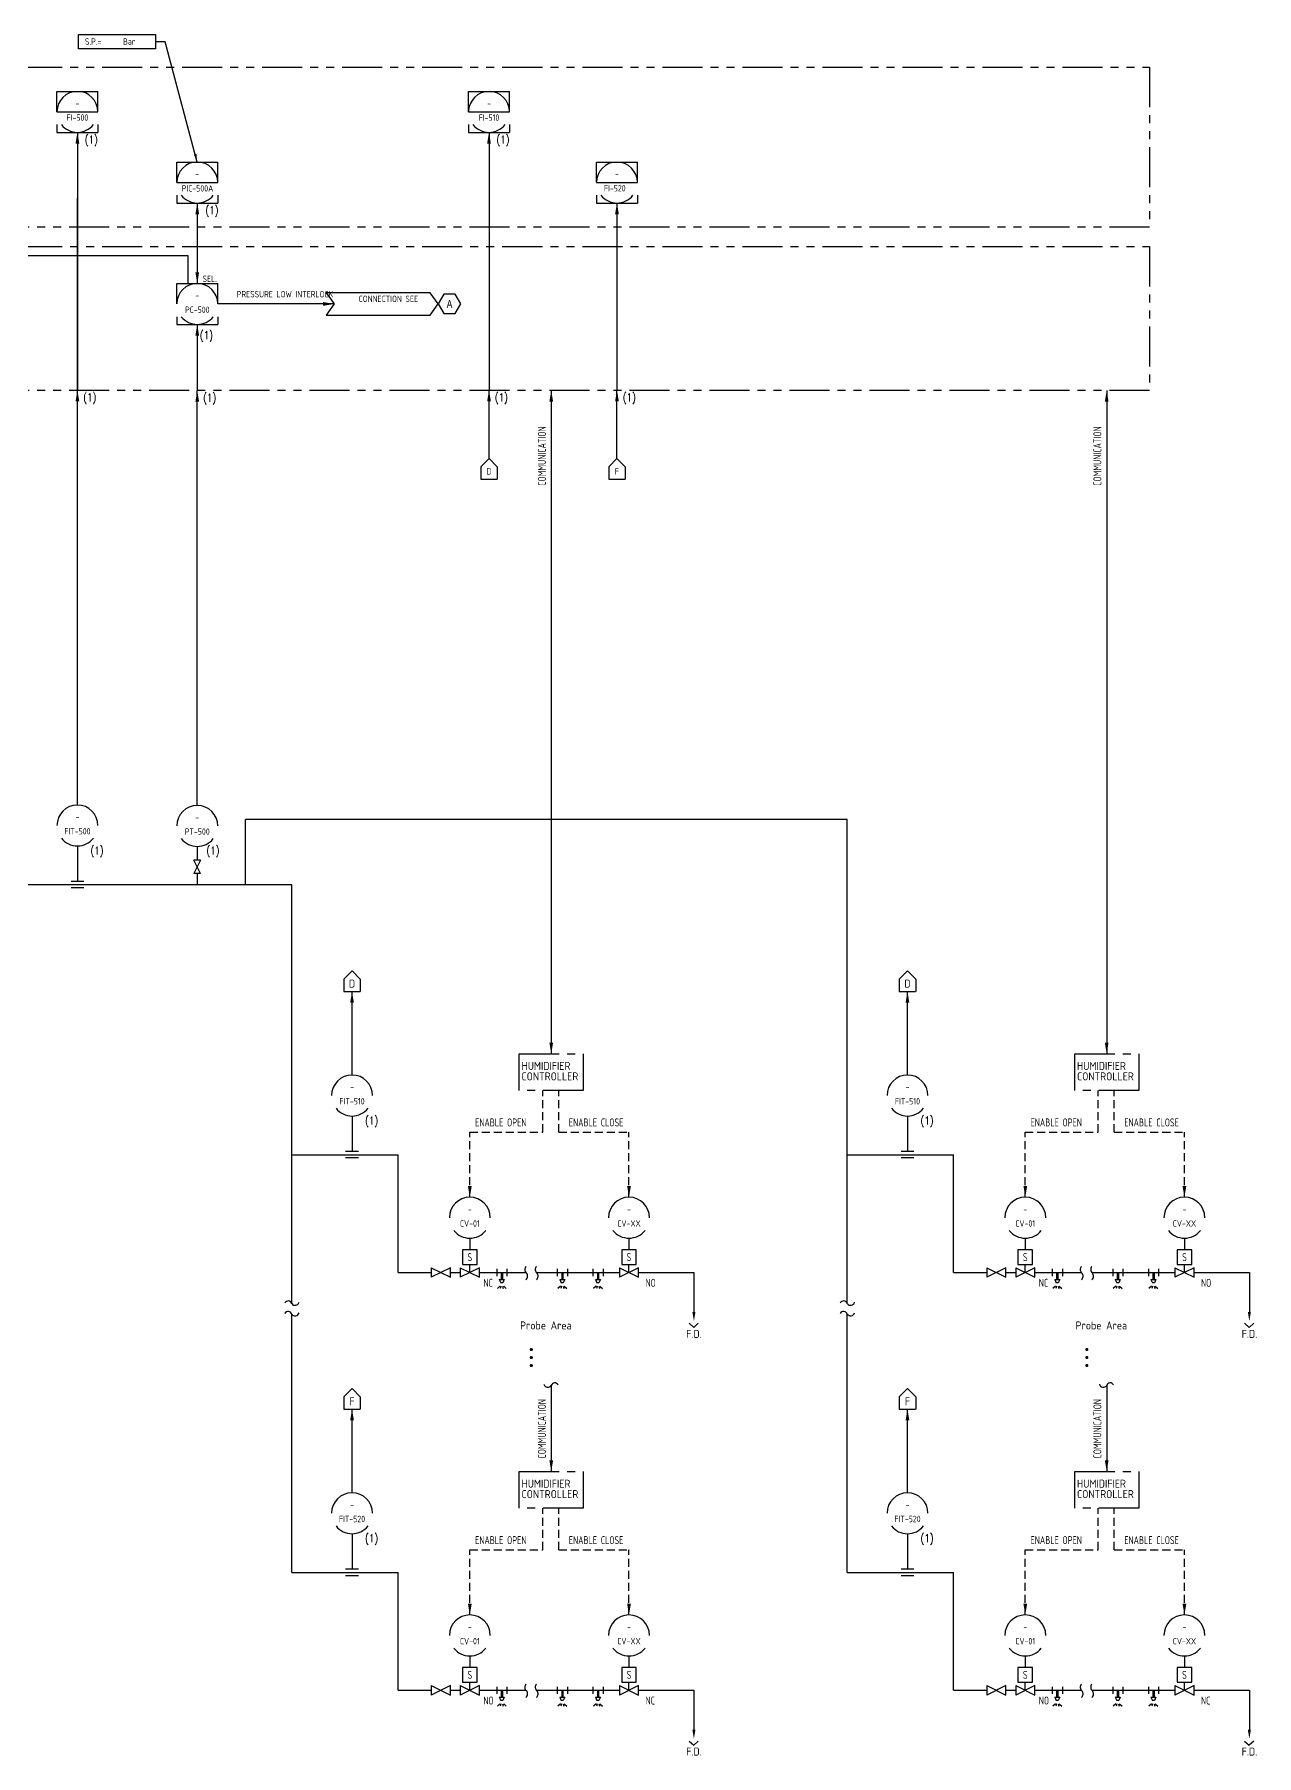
# Model space of a CAD drawing. Header units: millimetres. Extents: x 55 to 815, y 40 to 578.
# Drawn here: x 433 to 815, y 40 to 578 of the extents above; entities that cross this region are included whole.
import ezdxf
from ezdxf.enums import TextEntityAlignment as Align

# ---------------------------------------------------------------- set-up
doc = ezdxf.new("R2010")
doc.units = ezdxf.units.MM
doc.header["$LTSCALE"] = 10
doc.linetypes.add('HIDDEN', pattern=[0.375, 0.25, -0.125])
doc.linetypes.add('PHANTOM', pattern=[2.5, 1.25, -0.25, 0.25, -0.25, 0.25, -0.25])
doc.layers.get('defpoints').update_dxf_attribs({"color": 1})
for name, color, linetype in [('DEL-TXT', 4, 'Continuous'), ('DETL-TXT', 3, 'Continuous'), ('E-SR-TXT', 4, 'Continuous'), ('I-INST', 160, 'Continuous'), ('I-INST-TAG', 3, 'Continuous'), ('I-MEQPM-COMP', 2, 'Continuous'), ('I-MMPIPE-DUCT', 140, 'Continuous'), ('I-MSPIPE-DUCT', 3, 'Continuous'), ('I-PANL', 6, 'PHANTOM'), ('I-SGNL-ELECA', 3, 'FM-AUDIO_LINE'), ('I-SGNL-ELECC', 2, 'FM-D_LINE'), ('I-SGNL-ELECD', 11, 'HIDDEN'), ('I-SGNL-SOFT', 3, 'FM-O-LINE1'), ('M-CWTR-TEXT', 3, 'Continuous'), ('M-CWTR-VAVE', 2, 'Continuous'), ('M-EQPM-TXT', 4, 'Continuous'), ('NOTETEXT', 4, 'Continuous')]:
    doc.layers.add(name, color=color, linetype=linetype)
doc.styles.add('AA-TXT', font='isocp.shx', dxfattribs={"width": 0.8, "bigfont": 'chineset.shx'})
doc.styles.add('dd-TXT', font='zcad.shx', dxfattribs={"width": 0.8, "bigfont": 'CHINA.shx'})
doc.styles.add('dim-txt', font='isocp.shx', dxfattribs={"width": 0.7, "bigfont": 'CHINESET.shx'})
doc.styles.add('STDTEXT', font='romans.shx')
doc.linetypes.add('FM-AUDIO_LINE', pattern='A,0.8,-0.1,["A",AA-TXT,S=0.2,R=0,X=0,Y=-0.1],-0.25', length=1.15)
doc.linetypes.add('FM-D_LINE', pattern='A,0.8,-0.1,["D",AA-TXT,S=0.2,R=0,X=0,Y=-0.1],-0.25', length=1.15)
doc.linetypes.add('FM-O-LINE1', pattern='A,0.8,-0.1,[133,ltypeshp.shx,S=0.1,R=0,X=-0.1,Y=0],-0.1', length=1)
doc.dimstyles.new('adim-10', dxfattribs={"dimscale": 10, "dimtxt": 0.25, "dimasz": 0.25, "dimexe": 0.1, "dimexo": 0.5, "dimgap": 0.15, "dimtad": 0, "dimdec": 4, "dimtxsty": 'dim-txt', "dimcen": 2.5, "dimclrd": 256, "dimclre": 256, "dimclrt": 256, "dimadec": 0, "dimazin": 0, "dimtfac": 1, "dimtmove": 0, "dimatfit": 3, "dimfxl": 1, "dimarcsym": 0})

# ---------------------------------------------------------------- blocks, each defined once
blk = doc.blocks.new('A$C25D17942')
at = {"layer": 'defpoints'}
for p in [(0, -3.75), (0, -8.19)]:
    blk.add_point(p, dxfattribs=at)
at = {"layer": 'I-INST'}
for start, end in [(0, 180), (218.4892, 321.5108)]:
    blk.add_arc((0, -6.4), 6.4, start, end, dxfattribs=at)
blk = doc.blocks.new('A$C23AD5D27')
at = {"layer": 'defpoints'}
for p in [(0, 9.05), (0, 4.61)]:
    blk.add_point(p, dxfattribs=at)
at = {"layer": 'I-INST'}
for p, q in [((-6.4, 12.8), (6.4, 12.8)), ((-6.4, 6.4), (-6.4, 12.8)), ((6.4, 6.4), (6.4, 12.8)), ((-6.4, 2.42), (-6.4, 0)), ((6.4, 2.42), (6.4, 0)), ((-6.4, 0), (6.4, 0))]:
    blk.add_line(p, q, dxfattribs=at)
at = {"layer": 'I-INST', "linetype": 'Continuous'}
blk.add_line((-6.4, 6.4), (6.4, 6.4), dxfattribs=at)
at = {"layer": 'I-INST'}
for start, end in [(0, 180), (218.4892, 321.5108)]:
    blk.add_arc((0, 6.4), 6.4, start, end, dxfattribs=at)
blk = doc.blocks.new('A$C69555BEA')
at = {"layer": 'defpoints'}
for p in [(0, 9.05), (0, 4.61)]:
    blk.add_point(p, dxfattribs=at)
at = {"layer": 'I-INST'}
for p, q in [((-6.4, 12.8), (6.4, 12.8)), ((-6.4, 6.4), (-6.4, 12.8)), ((6.4, 6.4), (6.4, 12.8)), ((-6.4, 2.42), (-6.4, 0)), ((6.4, 2.42), (6.4, 0)), ((-6.4, 0), (6.4, 0))]:
    blk.add_line(p, q, dxfattribs=at)
for start, end in [(0, 180), (218.4892, 321.5108)]:
    blk.add_arc((0, 6.4), 6.4, start, end, dxfattribs=at)
blk = doc.blocks.new('A$C16496DF1')
at = {"layer": 'M-CWTR-VAVE'}
for p, q in [((0, 2), (0, 0)), ((4, 2), (0, 0)), ((0, 2), (4, 0)), ((4, 0), (4, 2))]:
    blk.add_line(p, q, dxfattribs=at)
blk = doc.blocks.new('A$C153C7E87')
at = {"layer": 'M-CWTR-VAVE'}
for p, q in [((1210.55, 782.12), (1210.55, 784.34)), ((1211.24, 781.02), (1211.71, 780)), ((1211.24, 781.02), (1212.79, 781.02)), ((1212.32, 780), (1211.71, 780)), ((1211.82, 783.09), (1211.82, 781.02)), ((1212.21, 783.09), (1212.21, 781.02)), ((1212.79, 781.02), (1212.32, 780)), ((1213.71, 782.12), (1213.71, 784.34)), ((1211.43, 778.99), (1210.62, 778.24)), ((1211.75, 778.99), (1211.55, 778.24)), ((1212.28, 778.99), (1212.48, 778.24)), ((1212.6, 778.99), (1213.41, 778.24))]:
    blk.add_line(p, q, dxfattribs=at)

msp = doc.modelspace()

# ---------------------------------------------------------------- linework, layer by layer
at = {"layer": 'I-INST', "color": 9}
for p, q in [((447.26, 573), (447.26, 577.54)), ((447.26, 577.54), (471.26, 577.54)), ((471.26, 577.54), (471.26, 573)), ((471.26, 573), (447.26, 573)), ((575.47, 445.04), (572.91, 442.48)), ((572.91, 442.48), (572.91, 438.59)), ((578.03, 442.48), (575.47, 445.04)), ((578.03, 442.48), (578.03, 438.61)), ((615.44, 445.04), (612.88, 442.48)), ((612.88, 442.48), (612.88, 438.59)), ((618, 442.48), (615.44, 445.04)), ((618, 442.48), (618, 438.61)), ((572.91, 438.59), (578, 438.59)), ((612.88, 438.59), (617.98, 438.59)), ((446.89, 324.02), (446.89, 313.02)), ((444.89, 313.02), (448.89, 313.02)), ((444.89, 311.02), (448.89, 311.02))]:
    msp.add_line(p, q, dxfattribs=at)
at = {"layer": 'I-INST', "color": 9, "linetype": 'Continuous'}
for p, q in [((557.13, 496.84), (524.63, 496.84)), ((524.63, 496.84), (527.13, 493.34)), ((559.63, 493.34), (557.13, 496.84)), ((527.13, 493.34), (524.63, 489.84)), ((524.63, 489.84), (557.13, 489.84)), ((557.13, 489.84), (559.63, 493.34))]:
    msp.add_line(p, q, dxfattribs=at)
at = {"layer": 'I-INST'}
for p, q in [((532.69, 285.03), (530.13, 282.47)), ((535.25, 282.47), (532.69, 285.03)), ((706.21, 285.03), (703.65, 282.47)), ((708.77, 282.47), (706.21, 285.03)), ((530.13, 282.47), (530.13, 278.57)), ((535.25, 282.47), (535.25, 278.6)), ((703.65, 282.47), (703.65, 278.57)), ((708.77, 282.47), (708.77, 278.6)), ((530.13, 278.57), (535.22, 278.57)), ((703.65, 278.57), (708.75, 278.57)), ((532.68, 239.67), (532.68, 228.67)), ((706.2, 239.67), (706.2, 228.67)), ((530.68, 228.67), (534.68, 228.67)), ((530.68, 226.67), (534.68, 226.67)), ((704.2, 228.67), (708.2, 228.67)), ((704.2, 226.67), (708.2, 226.67)), ((569.48, 201.51), (569.48, 197.88)), ((619.2, 201.51), (619.2, 197.88)), ((743, 201.51), (743, 197.88)), ((792.72, 201.51), (792.72, 197.88)), ((567.2, 197.88), (567.2, 193.3)), ((571.77, 197.88), (567.2, 197.88)), ((571.77, 193.3), (571.77, 197.88)), ((616.91, 197.88), (616.91, 193.3)), ((621.48, 197.88), (616.91, 197.88)), ((621.48, 193.3), (621.48, 197.88)), ((740.72, 197.88), (740.72, 193.3)), ((745.29, 197.88), (740.72, 197.88)), ((745.29, 193.3), (745.29, 197.88)), ((790.43, 197.88), (790.43, 193.3)), ((795.01, 197.88), (790.43, 197.88)), ((795.01, 193.3), (795.01, 197.88)), ((566.48, 192.28), (566.48, 189.28)), ((572.48, 192.28), (566.48, 189.28)), ((566.48, 192.28), (572.48, 189.28)), ((567.2, 193.3), (571.77, 193.3)), ((569.48, 190.78), (569.48, 193.3)), ((572.48, 189.28), (572.48, 192.28)), ((616.2, 192.28), (616.2, 189.28)), ((622.2, 192.28), (616.2, 189.28)), ((616.2, 192.28), (622.2, 189.28)), ((616.91, 193.3), (621.48, 193.3)), ((619.2, 190.78), (619.2, 193.3)), ((622.2, 189.28), (622.2, 192.28)), ((740, 192.28), (740, 189.28)), ((746, 192.28), (740, 189.28)), ((740, 192.28), (746, 189.28)), ((740.72, 193.3), (745.29, 193.3)), ((743, 190.78), (743, 193.3)), ((746, 189.28), (746, 192.28)), ((789.72, 192.28), (789.72, 189.28)), ((795.72, 192.28), (789.72, 189.28)), ((789.72, 192.28), (795.72, 189.28)), ((790.43, 193.3), (795.01, 193.3)), ((792.72, 190.78), (792.72, 193.3)), ((795.72, 189.28), (795.72, 192.28)), ((532.69, 154.54), (530.13, 151.98)), ((530.13, 151.98), (530.13, 148.09)), ((535.25, 151.98), (532.69, 154.54)), ((535.25, 151.98), (535.25, 148.11)), ((706.21, 154.54), (703.65, 151.98)), ((703.65, 151.98), (703.65, 148.09)), ((708.77, 151.98), (706.21, 154.54)), ((708.77, 151.98), (708.77, 148.11)), ((530.13, 148.09), (535.22, 148.09)), ((703.65, 148.09), (708.75, 148.09)), ((532.68, 109.19), (532.68, 98.19)), ((706.2, 109.19), (706.2, 98.19)), ((530.68, 98.19), (534.68, 98.19)), ((704.2, 98.19), (708.2, 98.19)), ((530.68, 96.19), (534.68, 96.19)), ((704.2, 96.19), (708.2, 96.19)), ((569.48, 71.02), (569.48, 67.39)), ((619.2, 71.02), (619.2, 67.39)), ((743, 71.02), (743, 67.39)), ((792.72, 71.02), (792.72, 67.39)), ((567.2, 67.39), (567.2, 62.82)), ((571.77, 67.39), (567.2, 67.39)), ((571.77, 62.82), (571.77, 67.39)), ((616.91, 67.39), (616.91, 62.82)), ((621.48, 67.39), (616.91, 67.39)), ((621.48, 62.82), (621.48, 67.39)), ((740.72, 67.39), (740.72, 62.82)), ((745.29, 67.39), (740.72, 67.39)), ((745.29, 62.82), (745.29, 67.39)), ((790.43, 67.39), (790.43, 62.82)), ((795.01, 67.39), (790.43, 67.39)), ((795.01, 62.82), (795.01, 67.39)), ((566.48, 61.8), (566.48, 58.8)), ((572.48, 61.8), (566.48, 58.8)), ((566.48, 61.8), (572.48, 58.8)), ((567.2, 62.82), (571.77, 62.82)), ((569.48, 60.3), (569.48, 62.82)), ((572.48, 58.8), (572.48, 61.8)), ((616.2, 61.8), (616.2, 58.8)), ((622.2, 61.8), (616.2, 58.8)), ((616.2, 61.8), (622.2, 58.8)), ((616.91, 62.82), (621.48, 62.82)), ((619.2, 60.3), (619.2, 62.82)), ((622.2, 58.8), (622.2, 61.8)), ((740, 61.8), (740, 58.8)), ((746, 61.8), (740, 58.8)), ((740, 61.8), (746, 58.8)), ((740.72, 62.82), (745.29, 62.82)), ((743, 60.3), (743, 62.82)), ((746, 58.8), (746, 61.8)), ((789.72, 61.8), (789.72, 58.8)), ((795.72, 61.8), (789.72, 58.8)), ((789.72, 61.8), (795.72, 58.8)), ((790.43, 62.82), (795.01, 62.82)), ((792.72, 60.3), (792.72, 62.82)), ((795.72, 58.8), (795.72, 61.8))]:
    msp.add_line(p, q, dxfattribs=at)
at = {"layer": 'I-INST', "color": 9, "linetype": 'Continuous'}
msp.add_lwpolyline([(559.63, 493.34), (561.38, 490.31), (564.88, 490.31), (566.63, 493.34), (564.88, 496.38), (561.38, 496.38)], close=True, dxfattribs=at)
at = {"layer": 'I-MEQPM-COMP', "color": 9}
for p, q in [((485.37, 319.58), (483.29, 319.58)), ((485.37, 319.58), (483.29, 315.43)), ((485.37, 315.43), (483.29, 319.58)), ((485.37, 315.43), (483.29, 315.43))]:
    msp.add_line(p, q, dxfattribs=at)
at = {"layer": 'I-MEQPM-COMP'}
for centre, radius, start, end in [((588.09, 191.72), 1.45, 137.9527, 230.1896), ((586.09, 189.64), 1.45, 309.8104, 42.0473), ((591.36, 191.72), 1.45, 137.9527, 230.1896), ((589.36, 189.64), 1.45, 309.8104, 42.0473), ((761.61, 191.72), 1.45, 137.9527, 230.1896), ((759.61, 189.64), 1.45, 309.8104, 42.0473), ((764.88, 191.72), 1.45, 137.9527, 230.1896), ((762.88, 189.64), 1.45, 309.8104, 42.0473), ((512.72, 180.73), 1.18, 16.773, 152.3563), ((512.72, 177.46), 1.18, 16.773, 152.3563), ((514.89, 181.82), 1.28, 215.7336, 344.8575), ((514.89, 178.55), 1.28, 215.7336, 344.8575), ((686.24, 180.73), 1.18, 16.773, 152.3563), ((686.24, 177.46), 1.18, 16.773, 152.3563), ((688.41, 181.82), 1.28, 215.7336, 344.8575), ((688.41, 178.55), 1.28, 215.7336, 344.8575), ((596.04, 155.12), 1.18, 27.6437, 163.227), ((769.56, 155.12), 1.18, 27.6437, 163.227), ((593.87, 156.21), 1.28, 195.1425, 324.2664), ((767.39, 156.21), 1.28, 195.1425, 324.2664), ((588.09, 61.24), 1.45, 137.9527, 230.1896), ((586.09, 59.16), 1.45, 309.8104, 42.0473), ((591.36, 61.24), 1.45, 137.9527, 230.1896), ((589.36, 59.16), 1.45, 309.8104, 42.0473), ((761.61, 61.24), 1.45, 137.9527, 230.1896), ((759.61, 59.16), 1.45, 309.8104, 42.0473), ((764.88, 61.24), 1.45, 137.9527, 230.1896), ((762.88, 59.16), 1.45, 309.8104, 42.0473)]:
    msp.add_arc(centre, radius, start, end, dxfattribs=at)
at = {"layer": 'I-MMPIPE-DUCT'}
for p, q in [((687.37, 332.31), (499.41, 332.31)), ((499.41, 311.93), (499.41, 332.31)), ((687.37, 181.07), (687.37, 332.31)), ((513.85, 311.93), (406.29, 311.93)), ((513.85, 181.07), (513.85, 311.93)), ((513.85, 97.1), (513.85, 177.8)), ((687.37, 97.1), (687.37, 177.8))]:
    msp.add_line(p, q, dxfattribs=at)
at = {"layer": 'I-MSPIPE-DUCT', "color": 9}
for p, q in [((484.33, 323.9), (484.33, 319.58)), ((484.33, 315.43), (484.33, 311.93))]:
    msp.add_line(p, q, dxfattribs=at)
at = {"layer": 'I-PANL'}
for p, q in [((54.63, 567.29), (781.85, 567.29)), ((781.85, 567.29), (781.85, 517.29)), ((781.85, 517.29), (54.63, 517.29)), ((54.63, 511.29), (781.85, 511.29)), ((781.85, 511.29), (781.85, 466.29)), ((781.85, 466.29), (54.63, 466.29))]:
    msp.add_line(p, q, dxfattribs=at)
for points in [[(584.91, 247.67), (584.91, 259.13), (604.91, 259.13), (604.91, 247.67)], [(758.43, 247.67), (758.43, 259.13), (778.43, 259.13), (778.43, 247.67)], [(584.91, 117.19), (584.91, 128.65), (604.91, 128.65), (604.91, 117.19)], [(758.43, 117.19), (758.43, 128.65), (778.43, 128.65), (778.43, 117.19)]]:
    msp.add_lwpolyline(points, close=True, dxfattribs=at)
at = {"layer": 'I-SGNL-ELECA', "color": 9}
for p, q in [((446.89, 336.82), (446.89, 526.41)), ((484.33, 336.7), (484.33, 466.29)), ((575.47, 445.04), (575.47, 466.29)), ((615.44, 445.04), (615.44, 466.29))]:
    msp.add_line(p, q, dxfattribs=at)
at = {"layer": 'I-SGNL-ELECA'}
for p, q in [((532.68, 252.47), (532.68, 278.57)), ((706.2, 252.47), (706.2, 278.57)), ((532.68, 121.99), (532.68, 148.09)), ((706.2, 121.99), (706.2, 148.09))]:
    msp.add_line(p, q, dxfattribs=at)
at = {"layer": 'I-SGNL-ELECA', "color": 9}
for points in [[(446.89, 466.41, 0, 1.17, 0), (446.89, 462.91, 0, 0, 0)], [(484.33, 466.29, 0, 1.17, 0), (484.33, 462.79, 0, 0, 0)], [(575.47, 466.41, 0, 1.17, 0), (575.47, 462.91, 0, 0, 0)], [(615.44, 466.41, 0, 1.17, 0), (615.44, 462.91, 0, 0, 0)]]:
    msp.add_lwpolyline(points, format="xyseb", dxfattribs=at)
at = {"layer": 'I-SGNL-ELECA'}
for points in [[(532.68, 278.57, 0, 1.17, 0), (532.68, 275.07, 0, 0, 0)], [(706.2, 278.57, 0, 1.17, 0), (706.2, 275.07, 0, 0, 0)], [(532.68, 148.09, 0, 1.17, 0), (532.68, 144.59, 0, 0, 0)], [(706.2, 148.09, 0, 1.17, 0), (706.2, 144.59, 0, 0, 0)]]:
    msp.add_lwpolyline(points, format="xyseb", dxfattribs=at)
at = {"layer": 'I-SGNL-ELECC'}
for p, q in [((594.91, 466.29), (594.91, 259.13)), ((768.43, 466.29), (768.43, 259.13)), ((594.91, 155.46), (594.91, 128.65)), ((768.43, 155.46), (768.43, 128.65))]:
    msp.add_line(p, q, dxfattribs=at)
at = {"layer": 'I-SGNL-ELECD'}
for p, q in [((592.29, 234.61), (592.29, 247.67)), ((597.29, 234.61), (597.29, 247.67)), ((765.81, 234.61), (765.81, 247.67)), ((770.81, 234.61), (770.81, 247.67)), ((569.48, 214.31), (569.48, 234.61)), ((569.48, 234.61), (592.29, 234.61)), ((597.29, 234.61), (619.2, 234.61)), ((619.2, 214.31), (619.2, 234.61)), ((743, 214.31), (743, 234.61)), ((743, 234.61), (765.81, 234.61)), ((770.81, 234.61), (792.72, 234.61)), ((792.72, 214.31), (792.72, 234.61)), ((592.29, 104.12), (592.29, 117.19)), ((597.29, 104.12), (597.29, 117.19)), ((765.81, 104.12), (765.81, 117.19)), ((770.81, 104.12), (770.81, 117.19)), ((569.48, 83.82), (569.48, 104.12)), ((569.48, 104.12), (592.29, 104.12)), ((597.29, 104.12), (619.2, 104.12)), ((619.2, 83.82), (619.2, 104.12)), ((743, 83.82), (743, 104.12)), ((743, 104.12), (765.81, 104.12)), ((770.81, 104.12), (792.72, 104.12)), ((792.72, 83.82), (792.72, 104.12))]:
    msp.add_line(p, q, dxfattribs=at)
for points in [[(569.48, 214.31, 0, 1.17, 0), (569.48, 217.81, 0, 0, 0)], [(619.2, 214.31, 0, 1.17, 0), (619.2, 217.81, 0, 0, 0)], [(743, 214.31, 0, 1.17, 0), (743, 217.81, 0, 0, 0)], [(792.72, 214.31, 0, 1.17, 0), (792.72, 217.81, 0, 0, 0)], [(569.48, 83.82, 0, 1.17, 0), (569.48, 87.32, 0, 0, 0)], [(619.2, 83.82, 0, 1.17, 0), (619.2, 87.32, 0, 0, 0)], [(743, 83.82, 0, 1.17, 0), (743, 87.32, 0, 0, 0)], [(792.72, 83.82, 0, 1.17, 0), (792.72, 87.32, 0, 0, 0)]]:
    msp.add_lwpolyline(points, format="xyseb", dxfattribs=at)
at = {"layer": 'I-SGNL-ELECD', "const_width": 0.5}
for points in [[(588.94, 166.72, 1), (588.44, 166.72, 1)], [(588.94, 166.72, 1), (588.44, 166.72, 1)], [(762.47, 166.72, 1), (761.97, 166.72, 1)], [(762.47, 166.72, 1), (761.97, 166.72, 1)], [(588.94, 164.22, 1), (588.44, 164.22, 1)], [(588.94, 164.22, 1), (588.44, 164.22, 1)], [(588.94, 161.72, 1), (588.44, 161.72, 1)], [(588.94, 161.72, 1), (588.44, 161.72, 1)], [(762.47, 164.22, 1), (761.97, 164.22, 1)], [(762.47, 164.22, 1), (761.97, 164.22, 1)], [(762.47, 161.72, 1), (761.97, 161.72, 1)], [(762.47, 161.72, 1), (761.97, 161.72, 1)]]:
    msp.add_lwpolyline(points, format="xyb", close=True, dxfattribs=at)
at = {"layer": 'I-SGNL-SOFT', "color": 9}
for p, q in [((446.89, 546.95), (446.89, 466.41)), ((575.47, 546.95), (575.47, 466.41)), ((484.33, 524.87), (484.33, 499.74)), ((615.44, 524.87), (615.44, 466.29)), ((340.61, 508.49), (481.34, 508.49)), ((481.34, 508.49), (481.34, 499.74)), ((527.13, 493.34), (490.73, 493.34)), ((484.33, 486.94), (484.33, 466.29))]:
    msp.add_line(p, q, dxfattribs=at)
for points in [[(446.89, 546.95, 0, 1.17, 0), (446.89, 543.45, 0, 0, 0)], [(446.89, 546.95, 0, 1.17, 0), (446.89, 543.45, 0, 0, 0)], [(575.47, 546.95, 0, 1.17, 0), (575.47, 543.45, 0, 0, 0)], [(575.47, 546.95, 0, 1.17, 0), (575.47, 543.45, 0, 0, 0)], [(484.33, 524.87, 0, 1.17, 0), (484.33, 521.37, 0, 0, 0)], [(615.44, 524.87, 0, 1.17, 0), (615.44, 521.37, 0, 0, 0)], [(484.33, 499.74, 0, 1.17, 0), (484.33, 503.24, 0, 0, 0)], [(527.13, 493.34, 0, 1.17, 0), (523.63, 493.34, 0, 0, 0)], [(484.33, 486.94, 0, 1.17, 0), (484.33, 483.44, 0, 0, 0)]]:
    msp.add_lwpolyline(points, format="xyseb", dxfattribs=at)
at = {"layer": 'I-SGNL-SOFT'}
for points in [[(594.91, 466.29, 0, 1.17, 0), (594.91, 462.79, 0, 0, 0)], [(768.43, 466.29, 0, 1.17, 0), (768.43, 462.79, 0, 0, 0)], [(594.91, 259.13, 0, 1.17, 0), (594.91, 262.63, 0, 0, 0)], [(768.43, 259.13, 0, 1.17, 0), (768.43, 262.63, 0, 0, 0)], [(594.91, 128.65, 0, 1.17, 0), (594.91, 132.15, 0, 0, 0)], [(768.43, 128.65, 0, 1.17, 0), (768.43, 132.15, 0, 0, 0)]]:
    msp.add_lwpolyline(points, format="xyseb", dxfattribs=at)
at = {"layer": 'M-CWTR-TEXT'}
for p, q in [((513.85, 227.58), (547.05, 227.58)), ((547.05, 190.78), (547.05, 227.58)), ((687.37, 227.58), (720.58, 227.58)), ((720.58, 190.78), (720.58, 227.58)), ((547.05, 190.78), (557.44, 190.78)), ((563.44, 190.78), (566.48, 190.78)), ((572.61, 190.78), (586.99, 190.78)), ((590.26, 190.78), (616.2, 190.78)), ((622.2, 190.78), (639.48, 190.78)), ((639.48, 190.78), (639.48, 178.49)), ((720.58, 190.78), (730.96, 190.78)), ((736.96, 190.78), (740, 190.78)), ((746.13, 190.78), (760.51, 190.78)), ((763.78, 190.78), (789.72, 190.78)), ((795.72, 190.78), (813, 190.78)), ((813, 190.78), (813, 178.49)), ((513.85, 97.1), (547.05, 97.1)), ((547.05, 60.3), (547.05, 97.1)), ((687.37, 97.1), (720.58, 97.1)), ((720.58, 60.3), (720.58, 97.1)), ((547.05, 60.3), (557.44, 60.3)), ((563.44, 60.3), (566.48, 60.3)), ((572.61, 60.3), (586.99, 60.3)), ((590.26, 60.3), (616.2, 60.3)), ((622.2, 60.3), (639.48, 60.3)), ((639.48, 60.3), (639.48, 48)), ((720.58, 60.3), (730.96, 60.3)), ((736.96, 60.3), (740, 60.3)), ((746.13, 60.3), (760.51, 60.3)), ((763.78, 60.3), (789.72, 60.3)), ((795.72, 60.3), (813, 60.3)), ((813, 60.3), (813, 48))]:
    msp.add_line(p, q, dxfattribs=at)
for points in [[(639.48, 175.57, 0, 0.972, 0), (639.48, 178.49, 0, 0, 0)], [(813, 175.57, 0, 0.972, 0), (813, 178.49, 0, 0, 0)], [(639.48, 45.09, 0, 0.972, 0), (639.48, 48, 0, 0, 0)], [(813, 45.09, 0, 0.972, 0), (813, 48, 0, 0, 0)]]:
    msp.add_lwpolyline(points, format="xyseb", dxfattribs=at)
at = {"layer": 'M-CWTR-VAVE'}
for p, q in [((638, 174.92), (639.43, 173.64)), ((640.85, 174.92), (639.43, 173.64)), ((811.53, 174.92), (812.95, 173.64)), ((814.37, 174.92), (812.95, 173.64)), ((638, 44.44), (639.43, 43.15)), ((640.85, 44.44), (639.43, 43.15)), ((811.53, 44.44), (812.95, 43.15)), ((814.37, 44.44), (812.95, 43.15))]:
    msp.add_line(p, q, dxfattribs=at)

# ---------------------------------------------------------------- block references
at = {"color": 9}
for name, p in [('A$C23AD5D27', (446.89, 546.95)), ('A$C23AD5D27', (575.47, 546.95)), ('A$C23AD5D27', (484.33, 524.87)), ('A$C23AD5D27', (615.44, 524.87)), ('A$C69555BEA', (484.33, 486.94)), ('A$C25D17942', (446.89, 336.82)), ('A$C25D17942', (484.33, 336.7))]:
    msp.add_blockref(name, p, dxfattribs=at)
for name, p in [('A$C25D17942', (532.68, 252.47)), ('A$C25D17942', (706.2, 252.47)), ('A$C25D17942', (569.48, 214.31)), ('A$C25D17942', (619.2, 214.31)), ('A$C25D17942', (743, 214.31)), ('A$C25D17942', (792.72, 214.31)), ('A$C153C7E87', (-632.55, -592.45)), ('A$C153C7E87', (-613.65, -592.45)), ('A$C153C7E87', (-602.51, -592.45)), ('A$C153C7E87', (-459.03, -592.45)), ('A$C153C7E87', (-440.13, -592.45)), ('A$C153C7E87', (-428.99, -592.45)), ('A$C25D17942', (532.68, 121.99)), ('A$C25D17942', (706.2, 121.99)), ('A$C25D17942', (569.48, 83.82)), ('A$C25D17942', (619.2, 83.82)), ('A$C25D17942', (743, 83.82)), ('A$C25D17942', (792.72, 83.82)), ('A$C153C7E87', (-632.55, -722.93)), ('A$C153C7E87', (-613.65, -722.93)), ('A$C153C7E87', (-602.51, -722.93)), ('A$C153C7E87', (-459.03, -722.93)), ('A$C153C7E87', (-440.13, -722.93)), ('A$C153C7E87', (-428.99, -722.93))]:
    msp.add_blockref(name, p)
at = {"layer": 'M-CWTR-TEXT', "xscale": 1.5, "yscale": 1.5, "zscale": 1.5}
for p in [(557.44, 189.28), (730.96, 189.28), (557.44, 58.8), (730.96, 58.8)]:
    msp.add_blockref('A$C16496DF1', p, dxfattribs=at)

# ---------------------------------------------------------------- texts
at = {"layer": 'DEL-TXT', "style": 'AA-TXT', "width": 0.8}
for s, p in [('ENABLE OPEN', (571.12, 236.42)), ('ENABLE CLOSE', (600.4, 236.42)), ('ENABLE OPEN', (744.64, 236.42)), ('ENABLE CLOSE', (773.92, 236.42)), ('NC', (573.71, 186.31)), ('NO', (624.38, 186.31)), ('NC', (747.23, 186.31)), ('NO', (797.9, 186.31)), ('ENABLE OPEN', (571.12, 105.93)), ('ENABLE CLOSE', (600.4, 105.93)), ('ENABLE OPEN', (744.64, 105.93)), ('ENABLE CLOSE', (773.92, 105.93)), ('NO', (573.71, 55.83)), ('NC', (624.38, 55.83)), ('NO', (747.23, 55.83)), ('NC', (797.9, 55.83))]:
    msp.add_text(s, height=2.5, dxfattribs=at).set_placement(p)
at = {"layer": 'DETL-TXT', "style": 'AA-TXT'}
for s, p in [('HUMIDIFIER', (585.63, 254.06)), ('CONTROLLER', (585.63, 250.81)), ('HUMIDIFIER', (759.16, 254.06)), ('CONTROLLER', (759.16, 250.81)), ('Probe Area', (585.19, 173)), ('Probe Area', (758.71, 173)), ('HUMIDIFIER', (585.63, 123.57)), ('HUMIDIFIER', (759.16, 123.57)), ('CONTROLLER', (585.63, 120.32)), ('CONTROLLER', (759.16, 120.32))]:
    msp.add_text(s, height=2.5, dxfattribs=at).set_placement(p)
at = {"layer": 'E-SR-TXT', "style": 'AA-TXT', "width": 0.8}
for p in [(592, 436.54), (765.52, 436.54), (592, 132.69), (765.52, 132.69)]:
    msp.add_text('COMMUNICATION', height=2.5, rotation=90, dxfattribs=at).set_placement(p, align=Align.MIDDLE_LEFT)
at = {"layer": 'I-INST', "color": 9, "linetype": 'Continuous', "style": 'AA-TXT', "width": 0.8}
msp.add_text('CONNECTION SEE', height=2, dxfattribs=at).set_placement((553.31, 493.94), align=Align.RIGHT)
at = {"layer": 'I-INST', "color": 9, "linetype": 'Continuous', "style": 'dd-TXT', "width": 0.8}
msp.add_text('A', height=2.5, dxfattribs=at).set_placement((563.13, 493.34), align=Align.MIDDLE)
at = {"layer": 'I-INST-TAG', "color": 9, "style": 'AA-TXT', "width": 0.8}
msp.add_text('S.P.=      Bar', height=2, dxfattribs=at).set_placement((449.23, 575.31), align=Align.MIDDLE_LEFT)
for s, p in [('-', (446.89, 556)), ('-', (575.47, 556)), ('FI-500', (446.89, 551.56)), ('FI-510', (575.47, 551.56)), ('-', (484.33, 533.92)), ('-', (615.44, 533.92)), ('PIC-500A', (484.4, 529.45)), ('FI-520', (614.76, 529.48)), ('SEL.', (488.2, 501.21)), ('-', (484.33, 496)), ('PC-500', (484.33, 491.55)), ('D', (575.46, 441.05)), ('F', (615.43, 441.05)), ('FIT-500', (446.89, 328.63)), ('-', (446.89, 333.07)), ('PT-500', (484.33, 328.51)), ('-', (484.33, 332.95))]:
    msp.add_text(s, height=2, dxfattribs=at).set_placement(p, align=Align.MIDDLE)
at = {"layer": 'I-INST-TAG', "color": 9, "style": 'STDTEXT', "width": 0.8}
for p in [(453.29, 545.95), (581.87, 545.95), (490.96, 523.87), (455.07, 323.85), (491.3, 323.85)]:
    msp.add_text('(1)', height=2.5, dxfattribs=at).set_placement(p, align=Align.TOP_RIGHT)
at = {"layer": 'I-INST-TAG', "color": 9, "style": 'AA-TXT', "width": 0.8}
msp.add_text('PRESSURE LOW INTERLOCK', height=2, dxfattribs=at).set_placement((496.65, 495.39))
at = {"layer": 'I-INST-TAG', "color": 9, "style": 'STDTEXT', "width": 0.8}
for p in [(485.14, 484.81), (448.71, 465.41), (486.15, 465.29), (577.28, 465.41), (617.26, 465.41)]:
    msp.add_text('(1)', height=2.5, dxfattribs=at).set_placement(p, align=Align.TOP_LEFT)
at = {"layer": 'I-INST-TAG', "style": 'AA-TXT'}
for s, p in [('D', (532.68, 281.03)), ('D', (706.2, 281.03)), ('F', (532.68, 150.55)), ('F', (706.2, 150.55))]:
    msp.add_text(s, height=2.5, dxfattribs=at).set_placement(p, align=Align.MIDDLE)
at = {"layer": 'I-INST-TAG', "style": 'AA-TXT', "width": 0.8}
for s, height, p in [('-', 2, (532.68, 248.73)), ('-', 2, (706.2, 248.73)), ('FIT-510', 2, (532.68, 244.28)), ('FIT-510', 2, (706.2, 244.28)), ('-', 2, (569.48, 210.56)), ('-', 2, (619.2, 210.56)), ('-', 2, (743, 210.56)), ('-', 2, (792.72, 210.56)), ('CV-01', 2, (569.48, 206.11)), ('CV-XX', 2, (619.2, 206.11)), ('CV-01', 2, (743, 206.11)), ('CV-XX', 2, (792.72, 206.11)), ('S', 2.5, (569.48, 195.59)), ('S', 2.5, (619.2, 195.59)), ('S', 2.5, (743, 195.59)), ('S', 2.5, (792.72, 195.59)), ('FIT-520', 2, (532.68, 113.8)), ('-', 2, (532.68, 118.24)), ('FIT-520', 2, (706.2, 113.8)), ('-', 2, (706.2, 118.24)), ('CV-01', 2, (569.48, 75.63)), ('-', 2, (569.48, 80.07)), ('CV-XX', 2, (619.2, 75.63)), ('-', 2, (619.2, 80.07)), ('CV-01', 2, (743, 75.63)), ('-', 2, (743, 80.07)), ('CV-XX', 2, (792.72, 75.63)), ('-', 2, (792.72, 80.07)), ('S', 2.5, (569.48, 65.11)), ('S', 2.5, (619.2, 65.11)), ('S', 2.5, (743, 65.11)), ('S', 2.5, (792.72, 65.11))]:
    msp.add_text(s, height=height, dxfattribs=at).set_placement(p, align=Align.MIDDLE)
at = {"layer": 'I-INST-TAG', "style": 'STDTEXT', "width": 0.8}
for p in [(540.86, 239.5), (714.38, 239.5), (540.86, 109.02), (714.38, 109.02)]:
    msp.add_text('(1)', height=2.5, dxfattribs=at).set_placement(p, align=Align.TOP_RIGHT)
at = {"layer": 'M-EQPM-TXT', "style": 'AA-TXT'}
for p in [(637.07, 170.37), (810.59, 170.37), (637.07, 39.89), (810.59, 39.89)]:
    msp.add_text('F.D.', height=2.5, dxfattribs=at).set_placement(p)

# ---------------------------------------------------------------- leaders
at = {"layer": 'NOTETEXT', "color": 9}
msp.add_leader([(484.33, 537.67), (474.26, 575.27), (471.26, 575.27)], dimstyle='adim-10', override={"dimgap": 0.15, "dimtad": 0}, dxfattribs=at)

doc.saveas('drawing.dxf')
